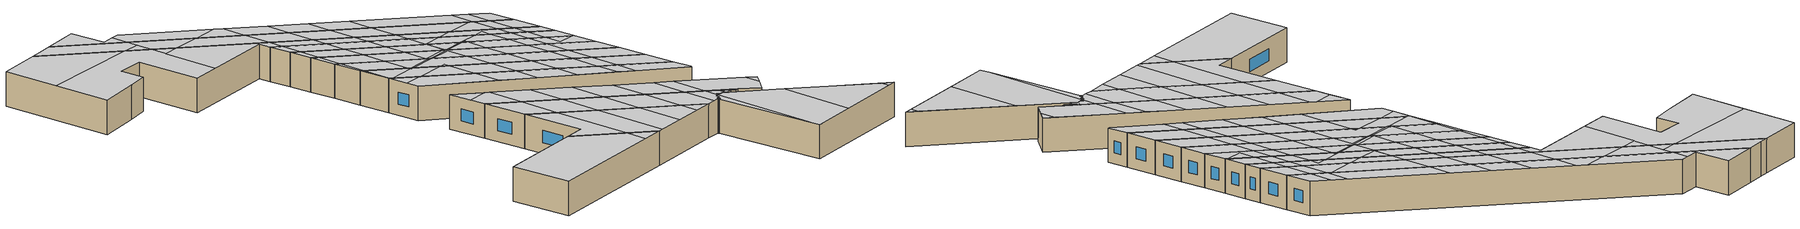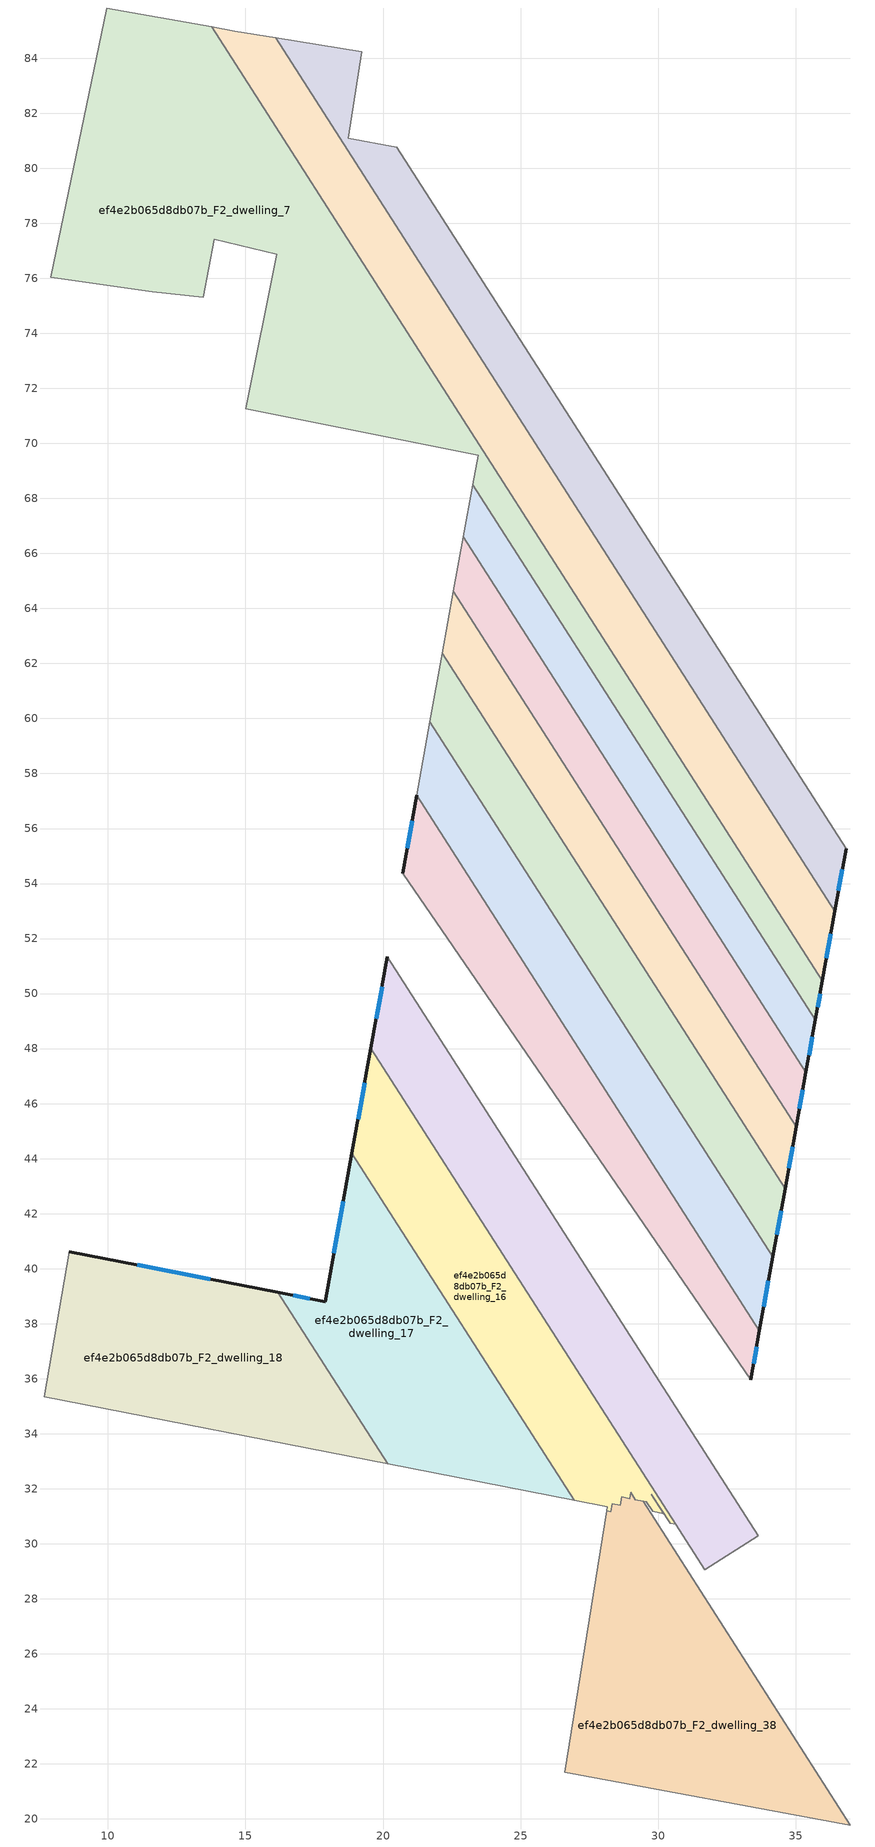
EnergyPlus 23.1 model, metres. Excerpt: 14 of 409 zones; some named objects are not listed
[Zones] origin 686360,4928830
ef4e2b065d8db07b_F2_dwelling_10
 floor to ef4e2b065d8db07b_F1_dwelling_10 (EU_floor_Construction): 22.56,64.62 35.02,45.17 34.61,42.91 22.16,62.37 z6
 wall outside (EU_wall_Construction): 34.61,42.91 35.02,45.17 z6:9
 wall to ef4e2b065d8db07b_F2_dwelling_11 (EU_wall_Construction): 22.16,62.37 34.61,42.91 z6:9
 wall adiabatic (EU_wall_Construction): 22.56,64.62 22.16,62.37 z6:9
 wall to ef4e2b065d8db07b_F2_dwelling_9 (EU_wall_Construction): 35.02,45.17 22.56,64.62 z6:9
 window (EU_Window_Construction): 34.74,43.64 34.89,44.43 z6.98:8.02
 ceiling to ef4e2b065d8db07b_F3_dwelling_42 (EU_floor_Construction): 34.61,42.91 35.02,45.17 32.9,48.48 32.4,46.37 z9
 ceiling to ef4e2b065d8db07b_F3_dwelling_44 (EU_floor_Construction): 28.54,55.28 28.46,55.41 28.44,55.42 28.45,55.43 28.34,55.59 26.16,56.11 26.36,55.8 z9; 31.54,47.71 32.04,49.81 30.24,52.62 29.74,50.51 z9
 ceiling to ef4e2b065d8db07b_F3_dwelling_51 (EU_floor_Construction): 26.15,56.13 26.65,58.24 24.85,61.05 24.35,58.95 z9
 ceiling to ef4e2b065d8db07b_F3_dwelling_46 (EU_floor_Construction): 29.74,50.51 30.24,52.62 28.54,55.28 26.36,55.8 26.44,55.67 28.39,55.21 27.95,53.32 z9
 ceiling to ef4e2b065d8db07b_F3_dwelling_53 (EU_floor_Construction): 24.35,58.95 24.85,61.05 22.91,64.08 22.41,61.98 z9
 ceiling to ef4e2b065d8db07b_F3_dwelling_48 (EU_floor_Construction): 27.95,53.32 28.39,55.21 26.44,55.67 z9
 ceiling to ef4e2b065d8db07b_F3_dwelling_49 (EU_floor_Construction): 28.34,55.59 26.65,58.24 26.15,56.14 26.16,56.11 z9
 ceiling to ef4e2b065d8db07b_F3_dwelling_54 (EU_floor_Construction): 22.41,61.98 22.91,64.08 22.56,64.62 22.16,62.37 z9
 ceiling to ef4e2b065d8db07b_F3_dwelling_43 (EU_floor_Construction): 32.4,46.37 32.9,48.48 32.04,49.81 31.54,47.71 z9
ef4e2b065d8db07b_F2_dwelling_11
 floor to ef4e2b065d8db07b_F1_dwelling_11 (EU_floor_Construction): 22.16,62.37 34.61,42.91 34.17,40.43 21.71,59.89 z6
 wall outside (EU_wall_Construction): 34.17,40.43 34.61,42.91 z6:9
 wall to ef4e2b065d8db07b_F2_dwelling_12 (EU_wall_Construction): 21.71,59.89 34.17,40.43 z6:9
 wall adiabatic (EU_wall_Construction): 22.16,62.37 21.71,59.89 z6:9
 window (EU_Window_Construction): 34.31,41.23 34.47,42.1 z6.98:8.02
 ceiling to ef4e2b065d8db07b_F3_dwelling_48 (EU_floor_Construction): 27.39,51 27.95,53.32 26.44,55.67 24.04,56.24 25.19,54.44 25.71,54.32 25.59,53.82 z9
 ceiling to ef4e2b065d8db07b_F3_dwelling_51 (EU_floor_Construction): 26.1,55.96 26.15,56.13 24.35,58.95 23.79,56.63 23.88,56.49 z9
 ceiling to ef4e2b065d8db07b_F3_dwelling_50 (EU_floor_Construction): 25.59,53.82 25.71,54.32 25.19,54.44 z9
 ceiling to ef4e2b065d8db07b_F3_dwelling_44 (EU_floor_Construction): 26.36,55.8 26.16,56.11 26.14,56.11 26.1,55.96 26.08,55.87 z9; 30.99,45.39 31.54,47.71 29.74,50.51 29.19,48.19 z9
 ceiling to ef4e2b065d8db07b_F3_dwelling_46 (EU_floor_Construction): 26.44,55.67 26.36,55.8 26.08,55.87 26.1,55.96 23.88,56.49 24.04,56.24 z9
 ceiling to ef4e2b065d8db07b_F3_dwelling_54 (EU_floor_Construction): 21.85,59.66 22.41,61.98 22.16,62.37 21.71,59.89 z9
 ceiling adiabatic (EU_roof_Construction): 29.19,48.19 29.74,50.51 27.95,53.32 27.39,51 z9
 ceiling to ef4e2b065d8db07b_F3_dwelling_53 (EU_floor_Construction): 23.79,56.63 24.35,58.95 22.41,61.98 21.86,59.66 z9
 ceiling to ef4e2b065d8db07b_F3_dwelling_43 (EU_floor_Construction): 31.84,44.05 32.4,46.37 31.54,47.71 30.99,45.39 z9
 ceiling to ef4e2b065d8db07b_F3_dwelling_42 (EU_floor_Construction): 34.17,40.43 34.61,42.91 32.4,46.37 31.84,44.05 z9
ef4e2b065d8db07b_F2_dwelling_12
 floor to ef4e2b065d8db07b_F1_dwelling_12 (EU_floor_Construction): 21.71,59.89 34.17,40.43 33.68,37.74 21.22,57.2 z6
 wall outside (EU_wall_Construction): 33.68,37.74 34.17,40.43 z6:9
 wall to ef4e2b065d8db07b_F2_dwelling_13 (EU_wall_Construction): 21.22,57.2 33.68,37.74 z6:9
 wall adiabatic (EU_wall_Construction): 21.71,59.89 21.22,57.2 z6:9
 window (EU_Window_Construction): 33.84,38.61 34.01,39.55 z6.98:8.02
 ceiling to ef4e2b065d8db07b_F3_dwelling_42 (EU_floor_Construction): 33.68,37.74 34.17,40.43 31.84,44.05 31.25,41.54 z9
 ceiling to ef4e2b065d8db07b_F3_dwelling_48 (EU_floor_Construction): 25.19,54.44 24.04,56.24 23.72,56.32 23.73,56.36 21.41,56.91 22.59,55.06 z9; 26.8,48.49 27.39,51 25.59,53.82 25,51.3 z9
 ceiling to ef4e2b065d8db07b_F3_dwelling_43 (EU_floor_Construction): 31.25,41.54 31.84,44.05 30.99,45.39 30.39,42.88 z9
 ceiling to ef4e2b065d8db07b_F3_dwelling_54 (EU_floor_Construction): 21.26,57.15 21.85,59.66 21.71,59.89 21.22,57.2 z9
 ceiling to ef4e2b065d8db07b_F3_dwelling_44 (EU_floor_Construction): 30.39,42.88 30.99,45.39 29.19,48.19 28.6,45.68 z9
 ceiling to ef4e2b065d8db07b_F3_dwelling_50 (EU_floor_Construction): 25,51.3 25.59,53.82 25.19,54.44 22.59,55.06 z9
 ceiling adiabatic (EU_roof_Construction): 28.6,45.68 29.19,48.19 27.39,51 26.8,48.49 z9; 24.04,56.24 21.85,59.66 21.26,57.15 21.86,59.66 23.79,56.63 23.73,56.36 23.72,56.32 z9
 ceiling to ef4e2b065d8db07b_F3_dwelling_53 (EU_floor_Construction): 23.73,56.36 23.79,56.63 21.86,59.66 21.26,57.15 21.41,56.91 z9
ef4e2b065d8db07b_F2_dwelling_13
 floor to ef4e2b065d8db07b_F1_dwelling_13 (EU_floor_Construction): 21.22,57.2 33.68,37.74 33.36,35.96 20.71,54.37 z6
 wall outside (EU_wall_Construction): 33.36,35.96 33.68,37.74 / 21.22,57.2 20.71,54.37 z6:9
 wall to ef4e2b065d8db07b_F2_dwelling_14 (EU_wall_Construction): 20.71,54.37 33.36,35.96 z6:9
 window (EU_Window_Construction): 33.47,36.54 33.58,37.16 / 21.06,56.28 20.88,55.29 z6.98:8.02
 ceiling to ef4e2b065d8db07b_F3_dwelling_50 (EU_floor_Construction): 24.44,48.95 25,51.3 22.59,55.06 20.91,55.46 20.71,54.37 z9
 ceiling to ef4e2b065d8db07b_F3_dwelling_48 (EU_floor_Construction): 22.59,55.06 21.41,56.91 21.21,56.96 21.07,56.34 20.91,55.46 z9; 26.27,46.28 26.8,48.49 25,51.3 24.44,48.95 z9
 ceiling to ef4e2b065d8db07b_F3_dwelling_44 (EU_floor_Construction): 29.94,40.95 30.39,42.88 28.6,45.68 28.1,43.61 z9
 ceiling to ef4e2b065d8db07b_F3_dwelling_53 (EU_floor_Construction): 21.41,56.91 21.26,57.15 21.21,56.96 z9
 ceiling to ef4e2b065d8db07b_F3_dwelling_46 (EU_floor_Construction): 28.1,43.61 28.6,45.68 26.8,48.49 26.27,46.28 z9
 ceiling to ef4e2b065d8db07b_F3_dwelling_42 (EU_floor_Construction): 33.37,36.01 33.68,37.74 31.25,41.54 30.81,39.68 33.32,36.03 z9
 ceiling to ef4e2b065d8db07b_F3_dwelling_54 (EU_floor_Construction): 21.07,56.34 21.26,57.15 21.22,57.2 z9
 ceiling to ef4e2b065d8db07b_F3_dwelling_43 (EU_floor_Construction): 30.81,39.68 31.25,41.54 30.39,42.88 29.94,40.95 z9
ef4e2b065d8db07b_F2_dwelling_15
 floor to ef4e2b065d8db07b_F1_dwelling_15 (EU_floor_Construction): 20.16,51.34 33.64,30.29 31.7,29.05 19.56,48 z6
 wall outside (EU_wall_Construction): 20.16,51.34 19.56,48 z6:9
 wall to ef4e2b065d8db07b_F2_dwelling_14 (EU_wall_Construction): 33.64,30.29 20.16,51.34 z6:9
 wall to ef4e2b065d8db07b_F2_dwelling_16 (EU_wall_Construction): 19.56,48 30.63,30.71 z6:9
 wall to ef4e2b065d8db07b_F2_dwelling_37 (EU_wall_Construction): 30.63,30.71 31.7,29.05 33.64,30.29 z6:9
 window (EU_Window_Construction): 19.97,50.25 19.76,49.09 z6.98:8.02
 ceiling to ef4e2b065d8db07b_F3_dwelling_41 (EU_floor_Construction): 32.76,29.73 33.09,31.14 29.94,36.06 29.2,32.94 31.7,29.05 z9
 ceiling adiabatic (EU_roof_Construction): 33.64,30.29 33.09,31.14 32.76,29.73 z9
 ceiling to ef4e2b065d8db07b_F3_dwelling_48 (EU_floor_Construction): 24.75,39.89 25.49,43.01 23.69,45.82 22.95,42.71 z9
 ceiling to ef4e2b065d8db07b_F3_dwelling_43 (EU_floor_Construction): 29.2,32.94 29.94,36.06 29.09,37.39 28.35,34.28 z9
 ceiling to ef4e2b065d8db07b_F3_dwelling_52 (EU_floor_Construction): 21.15,45.52 21.89,48.63 21.69,48.95 19.81,49.39 19.56,48 z9
 ceiling to ef4e2b065d8db07b_F3_dwelling_46 (EU_floor_Construction): 26.55,37.08 27.29,40.2 25.49,43.01 24.75,39.89 z9
 ceiling to ef4e2b065d8db07b_F3_dwelling_50 (EU_floor_Construction): 21.69,48.95 20.16,51.34 19.81,49.39 z9; 22.95,42.71 23.69,45.82 21.89,48.63 21.15,45.52 z9
 ceiling to ef4e2b065d8db07b_F3_dwelling_44 (EU_floor_Construction): 28.35,34.28 29.09,37.39 27.29,40.2 26.55,37.08 z9
ef4e2b065d8db07b_F2_dwelling_16
 floor to ef4e2b065d8db07b_F1_dwelling_16 (EU_floor_Construction): 19.56,48 30.64,30.71 30.43,30.75 29.76,31.8 30.21,31.1 29.8,31.18 29.57,31.53 29.17,31.61 29,31.87 28.96,31.64 28.67,31.7 28.62,31.41 28.33,31.46 28.28,31.17 28.13,31.2 28.16,31.34 26.95,31.58 18.87,44.2 z6
 wall outside (EU_wall_Construction): 19.56,48 18.87,44.2 z6:9
 wall adiabatic (EU_wall_Construction): 29.8,31.18 30.21,31.1 / 26.95,31.58 28.16,31.34 28.13,31.2 z6:9
 wall to ef4e2b065d8db07b_F2_dwelling_37 (EU_wall_Construction): 30.21,31.1 29.76,31.8 30.43,30.75 30.64,30.71 / 29.46,31.55 29.57,31.53 29.8,31.18 z6:9
 wall to ef4e2b065d8db07b_F2_dwelling_38 (EU_wall_Construction): 28.13,31.2 28.28,31.17 28.33,31.46 28.62,31.41 28.67,31.7 28.96,31.64 29,31.87 29.17,31.61 29.46,31.55 z6:9
 wall to ef4e2b065d8db07b_F2_dwelling_17 (EU_wall_Construction): 18.87,44.2 26.95,31.58 z6:9
 window (EU_Window_Construction): 19.34,46.77 19.1,45.44 z6.98:8.02
 ceiling to ef4e2b065d8db07b_F3_dwelling_44 (EU_floor_Construction): 27.68,31.44 28.35,34.28 26.55,37.08 25.7,33.52 26.95,31.58 z9
 ceiling to ef4e2b065d8db07b_F3_dwelling_46 (EU_floor_Construction): 25.7,33.52 26.55,37.08 24.75,39.89 23.91,36.33 z9
 ceiling to ef4e2b065d8db07b_F3_dwelling_48 (EU_floor_Construction): 23.91,36.33 24.75,39.89 22.95,42.71 22.11,39.14 z9
 ceiling to ef4e2b065d8db07b_F3_dwelling_52 (EU_floor_Construction): 20.31,41.96 21.15,45.52 19.56,48 18.87,44.2 z9
 ceiling to ef4e2b065d8db07b_F3_dwelling_41 (EU_floor_Construction): 30.63,30.71 29.2,32.94 28.9,31.66 28.96,31.64 29,31.87 29.17,31.61 29.57,31.53 29.8,31.18 30.21,31.1 29.76,31.8 30.43,30.75 z9
 ceiling to ef4e2b065d8db07b_F3_dwelling_50 (EU_floor_Construction): 22.11,39.14 22.95,42.71 21.15,45.52 20.31,41.96 z9
 ceiling to ef4e2b065d8db07b_F3_dwelling_43 (EU_floor_Construction): 28.9,31.66 29.2,32.94 28.35,34.28 27.68,31.44 28.16,31.34 28.13,31.2 28.28,31.17 28.33,31.46 28.62,31.41 28.67,31.7 z9
ef4e2b065d8db07b_F2_dwelling_17
 floor to ef4e2b065d8db07b_F1_dwelling_17 (EU_floor_Construction): 18.87,44.2 26.95,31.58 20.17,32.91 16.18,39.14 17.9,38.8 z6
 wall outside (EU_wall_Construction): 18.87,44.2 17.9,38.8 16.18,39.14 z6:9
 wall to ef4e2b065d8db07b_F2_dwelling_18 (EU_wall_Construction): 16.18,39.14 20.17,32.91 z6:9
 wall adiabatic (EU_wall_Construction): 20.17,32.91 26.95,31.58 z6:9
 window (EU_Window_Construction): 17.34,38.91 16.74,39.03 / 18.55,42.44 18.21,40.56 z6.98:8.02
 ceiling to ef4e2b065d8db07b_F3_dwelling_52 (EU_floor_Construction): 18.7,35.2 20.31,41.96 18.87,44.2 17.9,38.8 16.18,39.14 z9
 ceiling to ef4e2b065d8db07b_F3_dwelling_48 (EU_floor_Construction): 22.96,32.36 23.91,36.33 22.11,39.14 20.6,32.82 z9
 ceiling to ef4e2b065d8db07b_F3_dwelling_46 (EU_floor_Construction): 25.32,31.9 25.7,33.52 23.91,36.33 22.96,32.36 z9
 ceiling to ef4e2b065d8db07b_F3_dwelling_44 (EU_floor_Construction): 26.95,31.58 25.7,33.52 25.32,31.9 z9
 ceiling to ef4e2b065d8db07b_F3_dwelling_50 (EU_floor_Construction): 20.6,32.82 22.11,39.14 20.31,41.96 18.7,35.2 20.17,32.91 z9
ef4e2b065d8db07b_F2_dwelling_18
 floor to ef4e2b065d8db07b_F1_dwelling_18 (EU_floor_Construction): 16.18,39.14 20.17,32.91 7.68,35.34 8.6,40.62 z6
 wall outside (EU_wall_Construction): 16.18,39.14 8.6,40.62 z6:9
 wall adiabatic (EU_wall_Construction): 8.6,40.62 7.68,35.34 20.17,32.91 z6:9
 window (EU_Window_Construction): 13.71,39.62 11.06,40.14 z6.98:8.02
 ceiling to ef4e2b065d8db07b_F3_dwelling_52 (EU_floor_Construction): 18.24,33.28 18.7,35.2 16.18,39.14 8.6,40.62 7.68,35.34 z9
 ceiling to ef4e2b065d8db07b_F3_dwelling_50 (EU_floor_Construction): 20.17,32.91 18.7,35.2 18.24,33.28 z9
ef4e2b065d8db07b_F2_dwelling_38
 floor to ef4e2b065d8db07b_F1_dwelling_38 (EU_floor_Construction): 29.46,31.55 36.99,19.78 26.61,21.7 28.13,31.2 28.28,31.17 28.33,31.46 28.62,31.41 28.67,31.7 28.96,31.64 29,31.87 29.17,31.61 z6
 wall adiabatic (EU_wall_Construction): 28.13,31.2 26.61,21.7 36.99,19.78 z6:9
 wall to ef4e2b065d8db07b_F2_dwelling_37 (EU_wall_Construction): 36.99,19.78 29.46,31.55 z6:9
 ceiling adiabatic (EU_roof_Construction): 26.77,22.7 28.9,31.66 28.67,31.7 28.62,31.41 28.33,31.46 28.28,31.17 28.13,31.2 z9
 ceiling to ef4e2b065d8db07b_F3_dwelling_38 (EU_floor_Construction): 36.28,19.91 36.45,20.63 32.18,27.29 30.67,20.95 z9
 ceiling to ef4e2b065d8db07b_F3_dwelling_41 (EU_floor_Construction): 30.67,20.95 32.18,27.29 29.46,31.55 29.17,31.61 29,31.87 28.96,31.64 28.9,31.66 26.77,22.7 26.61,21.7 z9
 ceiling to ef4e2b065d8db07b_F3_dwelling_36 (EU_floor_Construction): 36.99,19.78 36.45,20.63 36.28,19.91 z9
ef4e2b065d8db07b_F2_dwelling_5
 floor to ef4e2b065d8db07b_F1_dwelling_5 (EU_floor_Construction): 20.51,80.75 36.83,55.26 36.42,53 16.1,84.74 19.23,84.23 18.74,81.08 z6
 wall outside (EU_wall_Construction): 36.42,53 36.83,55.26 z6:9
 wall to ef4e2b065d8db07b_F2_dwelling_4 (EU_wall_Construction): 36.83,55.26 20.51,80.75 z6:9
 wall to ef4e2b065d8db07b_F2_dwelling_6 (EU_wall_Construction): 16.1,84.74 36.42,53 z6:9
 wall adiabatic (EU_wall_Construction): 20.51,80.75 18.74,81.08 19.23,84.23 16.1,84.74 z6:9
 window (EU_Window_Construction): 36.56,53.73 36.7,54.52 z6.98:8.02
 ceiling to ef4e2b065d8db07b_F3_dwelling_47 (EU_floor_Construction): 34.68,55.99 35.14,57.9 30.69,64.85 30.18,62.74 34.47,56.04 z9
 ceiling to ef4e2b065d8db07b_F3_dwelling_55 (EU_floor_Construction): 24.73,74.16 20.51,80.75 19.85,80.88 19.5,79.43 22.54,74.68 z9
 ceiling to ef4e2b065d8db07b_F3_dwelling_57 (EU_floor_Construction): 19.5,79.43 19.85,80.88 18.74,81.08 19.23,84.23 16.1,84.74 z9
 ceiling to ef4e2b065d8db07b_F3_dwelling_40 (EU_floor_Construction): 36.42,53 36.83,55.26 35.88,56.74 35.38,54.63 z9
 ceiling to ef4e2b065d8db07b_F3_dwelling_49 (EU_floor_Construction): 30.18,62.74 30.69,64.85 28.89,67.67 28.38,65.55 z9
 ceiling to ef4e2b065d8db07b_F3_dwelling_53 (EU_floor_Construction): 26.58,68.36 27.09,70.48 25.15,73.51 24.65,71.39 z9
 ceiling adiabatic (EU_roof_Construction): 24.65,71.39 25.15,73.51 24.73,74.16 22.54,74.68 z9; 28.38,65.55 28.89,67.67 27.09,70.48 26.58,68.36 z9; 34.63,55.79 34.68,55.99 34.47,56.04 z9
 ceiling to ef4e2b065d8db07b_F3_dwelling_42 (EU_floor_Construction): 35.38,54.63 35.88,56.74 35.14,57.9 34.68,55.99 34.63,55.79 z9
ef4e2b065d8db07b_F2_dwelling_6
 floor to ef4e2b065d8db07b_F1_dwelling_6 (EU_floor_Construction): 16.1,84.74 36.42,53 35.97,50.46 13.77,85.14 14.61,84.98 z6
 wall outside (EU_wall_Construction): 35.97,50.46 36.42,53 z6:9
 wall adiabatic (EU_wall_Construction): 16.1,84.74 14.61,84.98 13.77,85.14 z6:9
 wall to ef4e2b065d8db07b_F2_dwelling_7 (EU_wall_Construction): 13.77,85.14 35.97,50.46 z6:9
 window (EU_Window_Construction): 36.12,51.28 36.28,52.17 z6.98:8.02
 ceiling to ef4e2b065d8db07b_F3_dwelling_51 (EU_floor_Construction): 27.82,63.19 28.39,65.55 26.58,68.36 26.02,66 z9
 ceiling to ef4e2b065d8db07b_F3_dwelling_57 (EU_floor_Construction): 19.28,78.49 19.5,79.43 16.1,84.74 14.61,84.98 13.77,85.14 17.8,78.85 z9
 ceiling to ef4e2b065d8db07b_F3_dwelling_54 (EU_floor_Construction): 24.08,69.03 24.65,71.39 22.54,74.68 20.09,75.26 z9
 ceiling to ef4e2b065d8db07b_F3_dwelling_56 (EU_floor_Construction): 18.94,77.06 19.28,78.49 17.8,78.85 z9
 ceiling to ef4e2b065d8db07b_F3_dwelling_47 (EU_floor_Construction): 34.47,56.04 30.18,62.74 29.62,60.37 32.02,56.62 z9
 ceiling to ef4e2b065d8db07b_F3_dwelling_55 (EU_floor_Construction): 22.54,74.68 19.5,79.43 18.94,77.06 20.09,75.26 z9
 ceiling to ef4e2b065d8db07b_F3_dwelling_49 (EU_floor_Construction): 29.62,60.37 30.18,62.74 28.38,65.55 27.82,63.19 z9
 ceiling to ef4e2b065d8db07b_F3_dwelling_53 (EU_floor_Construction): 26.02,66 26.58,68.36 24.65,71.39 24.08,69.03 z9
 ceiling to ef4e2b065d8db07b_F3_dwelling_43 (EU_floor_Construction): 34.07,53.42 34.64,55.79 34.47,56.04 32.02,56.62 z9
 ceiling to ef4e2b065d8db07b_F3_dwelling_40 (EU_floor_Construction): 35.97,50.46 36.42,53 35.38,54.63 34.82,52.26 z9
 ceiling to ef4e2b065d8db07b_F3_dwelling_42 (EU_floor_Construction): 34.82,52.26 35.38,54.63 34.64,55.79 34.07,53.42 z9
ef4e2b065d8db07b_F2_dwelling_7
 floor to ef4e2b065d8db07b_F1_dwelling_7 (EU_floor_Construction): 23.46,69.57 15.01,71.26 16.14,76.87 13.87,77.41 13.47,75.3 11.62,75.51 7.92,76.03 9.96,85.82 13.77,85.14 35.97,50.46 35.71,49.05 23.26,68.5 z6
 wall outside (EU_wall_Construction): 35.71,49.05 35.97,50.46 z6:9
 wall adiabatic (EU_wall_Construction): 13.77,85.14 9.96,85.82 7.92,76.03 11.62,75.51 13.47,75.3 13.87,77.41 16.14,76.87 15.01,71.26 23.46,69.57 23.26,68.5 z6:9
 wall to ef4e2b065d8db07b_F2_dwelling_8 (EU_wall_Construction): 23.26,68.5 35.71,49.05 z6:9
 window (EU_Window_Construction): 35.8,49.51 35.89,50 z6.98:8.02
 ceiling to ef4e2b065d8db07b_F3_dwelling_54 (EU_floor_Construction): 23.77,67.71 24.08,69.03 20.09,75.26 18.6,75.62 17.45,70.78 23.46,69.57 23.26,68.5 z9
 ceiling to ef4e2b065d8db07b_F3_dwelling_56 (EU_floor_Construction): 17.45,70.78 18.94,77.06 17.8,78.85 8.94,80.95 7.92,76.03 11.62,75.51 13.47,75.3 13.87,77.41 16.14,76.87 15.01,71.26 z9
 ceiling to ef4e2b065d8db07b_F3_dwelling_43 (EU_floor_Construction): 33.76,52.11 34.07,53.42 32.02,56.62 30.66,56.95 32.21,54.52 33.11,54.31 32.9,53.44 z9
 ceiling to ef4e2b065d8db07b_F3_dwelling_57 (EU_floor_Construction): 17.8,78.85 13.77,85.14 9.96,85.82 8.94,80.95 z9
 ceiling to ef4e2b065d8db07b_F3_dwelling_55 (EU_floor_Construction): 20.09,75.26 18.94,77.06 18.6,75.62 z9
 ceiling to ef4e2b065d8db07b_F3_dwelling_51 (EU_floor_Construction): 27.51,61.87 27.82,63.19 26.02,66 25.71,64.68 z9
 ceiling to ef4e2b065d8db07b_F3_dwelling_47 (EU_floor_Construction): 32.02,56.62 29.62,60.37 29.31,59.06 30.66,56.95 z9
 ceiling to ef4e2b065d8db07b_F3_dwelling_40 (EU_floor_Construction): 35.71,49.05 35.97,50.46 34.82,52.26 34.5,50.94 z9
 ceiling to ef4e2b065d8db07b_F3_dwelling_44 (EU_floor_Construction): 32.9,53.44 33.11,54.31 32.21,54.52 z9
 ceiling to ef4e2b065d8db07b_F3_dwelling_53 (EU_floor_Construction): 25.71,64.68 26.02,66 24.08,69.03 23.77,67.71 z9
 ceiling to ef4e2b065d8db07b_F3_dwelling_42 (EU_floor_Construction): 34.5,50.94 34.82,52.26 34.07,53.42 33.76,52.11 z9
 ceiling adiabatic (EU_roof_Construction): 29.31,59.06 29.62,60.37 27.82,63.19 27.51,61.87 z9
ef4e2b065d8db07b_F2_dwelling_8
 floor to ef4e2b065d8db07b_F1_dwelling_8 (EU_floor_Construction): 23.26,68.5 35.71,49.05 35.37,47.15 22.92,66.6 z6
 wall outside (EU_wall_Construction): 35.37,47.15 35.71,49.05 z6:9
 wall to ef4e2b065d8db07b_F2_dwelling_9 (EU_wall_Construction): 22.92,66.6 35.37,47.15 z6:9
 wall adiabatic (EU_wall_Construction): 23.26,68.5 22.92,66.6 z6:9
 window (EU_Window_Construction): 35.48,47.77 35.6,48.43 z6.98:8.02
 ceiling to ef4e2b065d8db07b_F3_dwelling_43 (EU_floor_Construction): 33.34,50.33 33.76,52.11 32.9,53.44 32.48,51.66 z9; 32.21,54.52 30.66,56.95 28.91,57.36 28.89,57.28 30.37,54.96 z9
 ceiling to ef4e2b065d8db07b_F3_dwelling_54 (EU_floor_Construction): 23.35,65.93 23.77,67.71 23.26,68.5 22.92,66.6 z9
 ceiling to ef4e2b065d8db07b_F3_dwelling_40 (EU_floor_Construction): 35.39,47.26 35.71,49.05 34.5,50.94 34.08,49.16 35.29,47.28 z9
 ceiling to ef4e2b065d8db07b_F3_dwelling_46 (EU_floor_Construction): 30.68,54.47 30.75,54.75 30.46,54.83 z9
 ceiling to ef4e2b065d8db07b_F3_dwelling_47 (EU_floor_Construction): 30.66,56.95 29.31,59.06 28.91,57.36 z9
 ceiling to ef4e2b065d8db07b_F3_dwelling_51 (EU_floor_Construction): 27.09,60.09 27.51,61.87 25.71,64.68 25.29,62.9 z9
 ceiling to ef4e2b065d8db07b_F3_dwelling_44 (EU_floor_Construction): 32.48,51.66 32.9,53.44 32.21,54.52 30.37,54.96 30.46,54.83 30.75,54.75 30.77,54.81 30.68,54.47 z9
 ceiling to ef4e2b065d8db07b_F3_dwelling_53 (EU_floor_Construction): 25.29,62.9 25.71,64.68 23.77,67.71 23.35,65.93 z9
 ceiling to ef4e2b065d8db07b_F3_dwelling_42 (EU_floor_Construction): 34.08,49.16 34.5,50.94 33.76,52.11 33.34,50.33 z9
 ceiling adiabatic (EU_roof_Construction): 28.89,57.28 29.31,59.06 27.51,61.87 27.09,60.09 z9
ef4e2b065d8db07b_F2_dwelling_9
 floor to ef4e2b065d8db07b_F1_dwelling_9 (EU_floor_Construction): 22.92,66.6 35.37,47.15 35.02,45.17 22.56,64.62 z6
 wall outside (EU_wall_Construction): 35.02,45.17 35.37,47.15 z6:9
 wall adiabatic (EU_wall_Construction): 22.92,66.6 22.56,64.62 z6:9
 window (EU_Window_Construction): 35.13,45.81 35.26,46.5 z6.98:8.02
 ceiling to ef4e2b065d8db07b_F3_dwelling_53 (EU_floor_Construction): 24.85,61.05 25.29,62.9 23.35,65.93 22.91,64.08 z9
 ceiling to ef4e2b065d8db07b_F3_dwelling_43 (EU_floor_Construction): 30.37,54.96 28.89,57.28 28.45,55.43 28.46,55.41 z9; 32.9,48.48 33.34,50.33 32.48,51.66 32.04,49.81 z9
 ceiling to ef4e2b065d8db07b_F3_dwelling_54 (EU_floor_Construction): 22.91,64.08 23.35,65.93 22.92,66.6 22.56,64.62 z9
 ceiling to ef4e2b065d8db07b_F3_dwelling_44 (EU_floor_Construction): 30.46,54.83 30.37,54.96 28.46,55.41 28.54,55.28 z9; 32.04,49.81 32.48,51.66 30.68,54.47 30.24,52.62 z9
 ceiling to ef4e2b065d8db07b_F3_dwelling_51 (EU_floor_Construction): 26.65,58.24 27.09,60.09 25.29,62.9 24.85,61.05 z9
 ceiling to ef4e2b065d8db07b_F3_dwelling_46 (EU_floor_Construction): 30.24,52.62 30.68,54.47 30.46,54.83 28.54,55.28 z9
 ceiling adiabatic (EU_roof_Construction): 28.48,55.56 28.89,57.28 27.09,60.09 26.65,58.24 28.34,55.59 z9; 35.29,47.28 34.08,49.16 33.72,47.66 z9
 ceiling to ef4e2b065d8db07b_F3_dwelling_42 (EU_floor_Construction): 35.02,45.17 35.37,47.15 35.29,47.28 33.72,47.66 34.08,49.16 33.34,50.33 32.9,48.48 z9
[Building]
EU S2 Campaign: North Axis=0; Terrain=City; Solar Distribution=FullExterior
[Site:Location]
Bologna: Latitude=44.5; Longitude=11.25; Time Zone=1; Elevation=37
[SizingPeriod:WeatherFileDays]
AnnualSizingPeriod: Begin Month=1; Begin Day of Month=1; End Month=12; End Day of Month=31; Day of Week for Start Day=Monday; Use Weather File Daylight Saving Period=No; Use Weather File Rain and Snow Indicators=No
[MATERIAL]
EU_InternalMass_Material: Roughness=MediumRough; Thickness=0.1; Conductivity=1; Density=1800; Specific Heat=900; Thermal Absorptance=0.9; Solar Absorptance=0.7; Visible Absorptance=0.7
[MATERIAL:NOMASS] Roughness=MediumRough; Thermal Absorptance=0.9; Solar Absorptance=0.7; Visible Absorptance=0.7
Name | Thermal Resistance
EU_wall_NoMass | 0.905828
EU_roof_NoMass | 0.37593
EU_floor_NoMass | 0.67114
[WINDOWMATERIAL:SIMPLEGLAZINGSYSTEM]
EU_Window_SimpleGlazing: UFactor=4.52486; Solar Heat Gain Coefficient=0.85; Visible Transmittance=0.85
[CONSTRUCTION]
EU_wall_Construction: EU_wall_NoMass
EU_roof_Construction: EU_roof_NoMass
EU_floor_Construction: EU_floor_NoMass
EU_Window_Construction: EU_Window_SimpleGlazing
EU_InternalMass_Construction: EU_InternalMass_Material
[ZONE] Type=1; Multiplier=1; Ceiling Height=autocalculate; Floor Area=autocalculate; Part of Total Floor Area=Yes
Name | Volume
ef4e2b065d8db07b_F2_dwelling_10 | 107.835
ef4e2b065d8db07b_F2_dwelling_11 | 118.9
ef4e2b065d8db07b_F2_dwelling_12 | 128.679
ef4e2b065d8db07b_F2_dwelling_13 | 110.5
ef4e2b065d8db07b_F2_dwelling_15 | 164.194
ef4e2b065d8db07b_F2_dwelling_16 | 137.727
ef4e2b065d8db07b_F2_dwelling_17 | 153.333
ef4e2b065d8db07b_F2_dwelling_18 | 164.153
ef4e2b065d8db07b_F2_dwelling_38 | 180.393
ef4e2b065d8db07b_F2_dwelling_5 | 166.058
ef4e2b065d8db07b_F2_dwelling_6 | 206.938
ef4e2b065d8db07b_F2_dwelling_7 | 384.18
ef4e2b065d8db07b_F2_dwelling_8 | 91.103
ef4e2b065d8db07b_F2_dwelling_9 | 94.8296
[INTERNALMASS] Construction=EU_InternalMass_Construction
Name | Zone or ZoneList | Surface Area
ef4e2b065d8db07b_F2_dwelling_5_EU_InternalMass | ef4e2b065d8db07b_F2_dwelling_5 | 55.354
ef4e2b065d8db07b_F2_dwelling_6_EU_InternalMass | ef4e2b065d8db07b_F2_dwelling_6 | 68.9966
ef4e2b065d8db07b_F2_dwelling_7_EU_InternalMass | ef4e2b065d8db07b_F2_dwelling_7 | 128.042
ef4e2b065d8db07b_F2_dwelling_8_EU_InternalMass | ef4e2b065d8db07b_F2_dwelling_8 | 30.3675
ef4e2b065d8db07b_F2_dwelling_9_EU_InternalMass | ef4e2b065d8db07b_F2_dwelling_9 | 31.6097
ef4e2b065d8db07b_F2_dwelling_10_EU_InternalMass | ef4e2b065d8db07b_F2_dwelling_10 | 35.9452
ef4e2b065d8db07b_F2_dwelling_11_EU_InternalMass | ef4e2b065d8db07b_F2_dwelling_11 | 39.6334
ef4e2b065d8db07b_F2_dwelling_12_EU_InternalMass | ef4e2b065d8db07b_F2_dwelling_12 | 42.8932
ef4e2b065d8db07b_F2_dwelling_13_EU_InternalMass | ef4e2b065d8db07b_F2_dwelling_13 | 36.833
ef4e2b065d8db07b_F2_dwelling_15_EU_InternalMass | ef4e2b065d8db07b_F2_dwelling_15 | 54.7315
ef4e2b065d8db07b_F2_dwelling_16_EU_InternalMass | ef4e2b065d8db07b_F2_dwelling_16 | 45.9082
ef4e2b065d8db07b_F2_dwelling_17_EU_InternalMass | ef4e2b065d8db07b_F2_dwelling_17 | 51.1108
ef4e2b065d8db07b_F2_dwelling_18_EU_InternalMass | ef4e2b065d8db07b_F2_dwelling_18 | 54.7177
ef4e2b065d8db07b_F2_dwelling_38_EU_InternalMass | ef4e2b065d8db07b_F2_dwelling_38 | 60.1317
[OTHEREQUIPMENT] Fuel Type=Electricity; Design Level Calculation Method=Watts/Area; Power per Zone Floor Area=1; Fraction Latent=0; Fraction Radiant=0; Fraction Lost=0; Carbon Dioxide Generation Rate=0; EndUse Subcategory=EU_Step8_InternalGains
Name | Zone or ZoneList or Space or SpaceList | Schedule
EU_Step8_InternalGain_ef4e2b065d8db07b_F2_dwelling_5_f000 | ef4e2b065d8db07b_F2_dwelling_5 | EU_Step8_GainSchedule_ef4e2b065d8db07b_F2_dwelling_5_f000
EU_Step8_InternalGain_ef4e2b065d8db07b_F2_dwelling_6_f000 | ef4e2b065d8db07b_F2_dwelling_6 | EU_Step8_GainSchedule_ef4e2b065d8db07b_F2_dwelling_6_f000
EU_Step8_InternalGain_ef4e2b065d8db07b_F2_dwelling_7_f000 | ef4e2b065d8db07b_F2_dwelling_7 | EU_Step8_GainSchedule_ef4e2b065d8db07b_F2_dwelling_7_f000
EU_Step8_InternalGain_ef4e2b065d8db07b_F2_dwelling_8_f000 | ef4e2b065d8db07b_F2_dwelling_8 | EU_Step8_GainSchedule_ef4e2b065d8db07b_F2_dwelling_8_f000
EU_Step8_InternalGain_ef4e2b065d8db07b_F2_dwelling_9_f000 | ef4e2b065d8db07b_F2_dwelling_9 | EU_Step8_GainSchedule_ef4e2b065d8db07b_F2_dwelling_9_f000
EU_Step8_InternalGain_ef4e2b065d8db07b_F2_dwelling_10_f000 | ef4e2b065d8db07b_F2_dwelling_10 | EU_Step8_GainSchedule_ef4e2b065d8db07b_F2_dwelling_10_f000
EU_Step8_InternalGain_ef4e2b065d8db07b_F2_dwelling_11_f000 | ef4e2b065d8db07b_F2_dwelling_11 | EU_Step8_GainSchedule_ef4e2b065d8db07b_F2_dwelling_11_f000
EU_Step8_InternalGain_ef4e2b065d8db07b_F2_dwelling_12_f000 | ef4e2b065d8db07b_F2_dwelling_12 | EU_Step8_GainSchedule_ef4e2b065d8db07b_F2_dwelling_12_f000
EU_Step8_InternalGain_ef4e2b065d8db07b_F2_dwelling_13_f000 | ef4e2b065d8db07b_F2_dwelling_13 | EU_Step8_GainSchedule_ef4e2b065d8db07b_F2_dwelling_13_f000
EU_Step8_InternalGain_ef4e2b065d8db07b_F2_dwelling_15_f000 | ef4e2b065d8db07b_F2_dwelling_15 | EU_Step8_GainSchedule_ef4e2b065d8db07b_F2_dwelling_15_f000
EU_Step8_InternalGain_ef4e2b065d8db07b_F2_dwelling_16_f000 | ef4e2b065d8db07b_F2_dwelling_16 | EU_Step8_GainSchedule_ef4e2b065d8db07b_F2_dwelling_16_f000
EU_Step8_InternalGain_ef4e2b065d8db07b_F2_dwelling_17_f000 | ef4e2b065d8db07b_F2_dwelling_17 | EU_Step8_GainSchedule_ef4e2b065d8db07b_F2_dwelling_17_f000
EU_Step8_InternalGain_ef4e2b065d8db07b_F2_dwelling_18_f000 | ef4e2b065d8db07b_F2_dwelling_18 | EU_Step8_GainSchedule_ef4e2b065d8db07b_F2_dwelling_18_f000
EU_Step8_InternalGain_ef4e2b065d8db07b_F2_dwelling_38_f000 | ef4e2b065d8db07b_F2_dwelling_38 | EU_Step8_GainSchedule_ef4e2b065d8db07b_F2_dwelling_38_f000
[ZONEVENTILATION:DESIGNFLOWRATE] Schedule=EU_AlwaysOn; Design Flow Rate Calculation Method=AirChanges/Hour; Air Changes per Hour=0.73129; Ventilation Type=Natural; Fan Pressure Rise=0; Fan Total Efficiency=1; Constant Term Coefficient=1; Temperature Term Coefficient=0; Velocity Term Coefficient=0; Velocity Squared Term Coefficient=0; Minimum Indoor Temperature=-100; Maximum Indoor Temperature=100; Delta Temperature=-100; Minimum Outdoor Temperature=-100; Maximum Outdoor Temperature=100; Maximum Wind Speed=40
Name | Zone or ZoneList or Space or SpaceList
EU_ConstantAir_ef4e2b065d8db07b_F2_dwelling_5 | ef4e2b065d8db07b_F2_dwelling_5
EU_ConstantAir_ef4e2b065d8db07b_F2_dwelling_6 | ef4e2b065d8db07b_F2_dwelling_6
EU_ConstantAir_ef4e2b065d8db07b_F2_dwelling_7 | ef4e2b065d8db07b_F2_dwelling_7
EU_ConstantAir_ef4e2b065d8db07b_F2_dwelling_8 | ef4e2b065d8db07b_F2_dwelling_8
EU_ConstantAir_ef4e2b065d8db07b_F2_dwelling_9 | ef4e2b065d8db07b_F2_dwelling_9
EU_ConstantAir_ef4e2b065d8db07b_F2_dwelling_10 | ef4e2b065d8db07b_F2_dwelling_10
EU_ConstantAir_ef4e2b065d8db07b_F2_dwelling_11 | ef4e2b065d8db07b_F2_dwelling_11
EU_ConstantAir_ef4e2b065d8db07b_F2_dwelling_12 | ef4e2b065d8db07b_F2_dwelling_12
EU_ConstantAir_ef4e2b065d8db07b_F2_dwelling_13 | ef4e2b065d8db07b_F2_dwelling_13
EU_ConstantAir_ef4e2b065d8db07b_F2_dwelling_15 | ef4e2b065d8db07b_F2_dwelling_15
EU_ConstantAir_ef4e2b065d8db07b_F2_dwelling_16 | ef4e2b065d8db07b_F2_dwelling_16
EU_ConstantAir_ef4e2b065d8db07b_F2_dwelling_17 | ef4e2b065d8db07b_F2_dwelling_17
EU_ConstantAir_ef4e2b065d8db07b_F2_dwelling_18 | ef4e2b065d8db07b_F2_dwelling_18
EU_ConstantAir_ef4e2b065d8db07b_F2_dwelling_38 | ef4e2b065d8db07b_F2_dwelling_38
[HVACTEMPLATE:ZONE:IDEALLOADSAIRSYSTEM] System Availability Schedule=EU_AlwaysOn; Maximum Heating Supply Air Temperature=50; Minimum Cooling Supply Air Temperature=13; Maximum Heating Supply Air Humidity Ratio=0.0156; Minimum Cooling Supply Air Humidity Ratio=0.0077; Heating Limit=NoLimit; Cooling Limit=NoLimit; Heating Availability Schedule=EU_AlwaysOn; Cooling Availability Schedule=EU_CoolingOff; Dehumidification Control Type=ConstantSensibleHeatRatio; Cooling Sensible Heat Ratio=0.7; Dehumidification Setpoint=60; Humidification Control Type=None; Humidification Setpoint=30; Outdoor Air Method=None; Outdoor Air Flow Rate per Person=0.00944; Outdoor Air Flow Rate per Zone Floor Area=0; Outdoor Air Flow Rate per Zone=0; Demand Controlled Ventilation Type=None; Outdoor Air Economizer Type=NoEconomizer; Heat Recovery Type=None; Sensible Heat Recovery Effectiveness=0.7; Latent Heat Recovery Effectiveness=0.65
Name | Template Thermostat
ef4e2b065d8db07b_F2_dwelling_5 | EU_HeatOnly_ef4e2b065d8db07b_F2_dwelling_5
ef4e2b065d8db07b_F2_dwelling_6 | EU_HeatOnly_ef4e2b065d8db07b_F2_dwelling_6
ef4e2b065d8db07b_F2_dwelling_7 | EU_HeatOnly_ef4e2b065d8db07b_F2_dwelling_7
ef4e2b065d8db07b_F2_dwelling_8 | EU_HeatOnly_ef4e2b065d8db07b_F2_dwelling_8
ef4e2b065d8db07b_F2_dwelling_9 | EU_HeatOnly_ef4e2b065d8db07b_F2_dwelling_9
ef4e2b065d8db07b_F2_dwelling_10 | EU_HeatOnly_ef4e2b065d8db07b_F2_dwelling_10
ef4e2b065d8db07b_F2_dwelling_11 | EU_HeatOnly_ef4e2b065d8db07b_F2_dwelling_11
ef4e2b065d8db07b_F2_dwelling_12 | EU_HeatOnly_ef4e2b065d8db07b_F2_dwelling_12
ef4e2b065d8db07b_F2_dwelling_13 | EU_HeatOnly_ef4e2b065d8db07b_F2_dwelling_13
ef4e2b065d8db07b_F2_dwelling_15 | EU_HeatOnly_ef4e2b065d8db07b_F2_dwelling_15
ef4e2b065d8db07b_F2_dwelling_16 | EU_HeatOnly_ef4e2b065d8db07b_F2_dwelling_16
ef4e2b065d8db07b_F2_dwelling_17 | EU_HeatOnly_ef4e2b065d8db07b_F2_dwelling_17
ef4e2b065d8db07b_F2_dwelling_18 | EU_HeatOnly_ef4e2b065d8db07b_F2_dwelling_18
ef4e2b065d8db07b_F2_dwelling_38 | EU_HeatOnly_ef4e2b065d8db07b_F2_dwelling_38
[SIZING:ZONE] Zone Cooling Design Supply Air Temperature Input Method=SupplyAirTemperature; Zone Cooling Design Supply Air Temperature=13; Zone Heating Design Supply Air Temperature Input Method=SupplyAirTemperature; Zone Heating Design Supply Air Temperature=50; Zone Cooling Design Supply Air Humidity Ratio=0.008; Zone Heating Design Supply Air Humidity Ratio=0.008; Cooling Design Air Flow Method=DesignDay; Cooling Design Air Flow Rate=0; Cooling Minimum Air Flow per Zone Floor Area=0.000762; Cooling Minimum Air Flow=0; Cooling Minimum Air Flow Fraction=0.2; Heating Design Air Flow Method=DesignDay; Heating Design Air Flow Rate=0; Heating Maximum Air Flow per Zone Floor Area=0.002032; Heating Maximum Air Flow=0.141576; Heating Maximum Air Flow Fraction=0.3; Account for Dedicated Outdoor Air System=No; Dedicated Outdoor Air System Control Strategy=NeutralSupplyAir; Dedicated Outdoor Air Low Setpoint Temperature for Design=autosize; Dedicated Outdoor Air High Setpoint Temperature for Design=autosize; Zone Load Sizing Method=Sensible Load Only No Latent Load; Zone Latent Cooling Design Supply Air Humidity Ratio Input Method=HumidityRatioDifference; Zone Cooling Design Supply Air Humidity Ratio Difference=0.005; Zone Latent Heating Design Supply Air Humidity Ratio Input Method=HumidityRatioDifference; Zone Humidification Design Supply Air Humidity Ratio Difference=0.005
ef4e2b065d8db07b_F2_dwelling_5; ef4e2b065d8db07b_F2_dwelling_6; ef4e2b065d8db07b_F2_dwelling_7; ef4e2b065d8db07b_F2_dwelling_8; ef4e2b065d8db07b_F2_dwelling_9; ef4e2b065d8db07b_F2_dwelling_10; ef4e2b065d8db07b_F2_dwelling_11; ef4e2b065d8db07b_F2_dwelling_12; ef4e2b065d8db07b_F2_dwelling_13; ef4e2b065d8db07b_F2_dwelling_15; ef4e2b065d8db07b_F2_dwelling_16; ef4e2b065d8db07b_F2_dwelling_17; ef4e2b065d8db07b_F2_dwelling_18; ef4e2b065d8db07b_F2_dwelling_38
[SCHEDULE:CONSTANT]
Name | Hourly Value
EU_AlwaysOn | 1
EU_CoolingOff | 0
[SCHEDULE:FILE] Column Number=1; Rows to Skip at Top=0; Number of Hours of Data=8760; Column Separator=Comma; Interpolate to Timestep=No; Minutes per Item=60; Adjust Schedule for Daylight Savings=Yes
Name | File
EU_Step8_GainSchedule_ef4e2b065d8db07b_F2_dwelling_5_f000 | ../../schedules/ef4e2b065d8db07b/ef4e2b065d8db07b_F2_dwelling_5_f000_gain.csv
EU_Step8_GainSchedule_ef4e2b065d8db07b_F2_dwelling_6_f000 | ../../schedules/ef4e2b065d8db07b/ef4e2b065d8db07b_F2_dwelling_6_f000_gain.csv
EU_Step8_GainSchedule_ef4e2b065d8db07b_F2_dwelling_7_f000 | ../../schedules/ef4e2b065d8db07b/ef4e2b065d8db07b_F2_dwelling_7_f000_gain.csv
EU_Step8_GainSchedule_ef4e2b065d8db07b_F2_dwelling_8_f000 | ../../schedules/ef4e2b065d8db07b/ef4e2b065d8db07b_F2_dwelling_8_f000_gain.csv
EU_Step8_GainSchedule_ef4e2b065d8db07b_F2_dwelling_9_f000 | ../../schedules/ef4e2b065d8db07b/ef4e2b065d8db07b_F2_dwelling_9_f000_gain.csv
EU_Step8_GainSchedule_ef4e2b065d8db07b_F2_dwelling_10_f000 | ../../schedules/ef4e2b065d8db07b/ef4e2b065d8db07b_F2_dwelling_10_f000_gain.csv
EU_Step8_GainSchedule_ef4e2b065d8db07b_F2_dwelling_11_f000 | ../../schedules/ef4e2b065d8db07b/ef4e2b065d8db07b_F2_dwelling_11_f000_gain.csv
EU_Step8_GainSchedule_ef4e2b065d8db07b_F2_dwelling_12_f000 | ../../schedules/ef4e2b065d8db07b/ef4e2b065d8db07b_F2_dwelling_12_f000_gain.csv
EU_Step8_GainSchedule_ef4e2b065d8db07b_F2_dwelling_13_f000 | ../../schedules/ef4e2b065d8db07b/ef4e2b065d8db07b_F2_dwelling_13_f000_gain.csv
EU_Step8_GainSchedule_ef4e2b065d8db07b_F2_dwelling_15_f000 | ../../schedules/ef4e2b065d8db07b/ef4e2b065d8db07b_F2_dwelling_15_f000_gain.csv
EU_Step8_GainSchedule_ef4e2b065d8db07b_F2_dwelling_16_f000 | ../../schedules/ef4e2b065d8db07b/ef4e2b065d8db07b_F2_dwelling_16_f000_gain.csv
EU_Step8_GainSchedule_ef4e2b065d8db07b_F2_dwelling_17_f000 | ../../schedules/ef4e2b065d8db07b/ef4e2b065d8db07b_F2_dwelling_17_f000_gain.csv
EU_Step8_GainSchedule_ef4e2b065d8db07b_F2_dwelling_18_f000 | ../../schedules/ef4e2b065d8db07b/ef4e2b065d8db07b_F2_dwelling_18_f000_gain.csv
EU_Step8_GainSchedule_ef4e2b065d8db07b_F2_dwelling_38_f000 | ../../schedules/ef4e2b065d8db07b/ef4e2b065d8db07b_F2_dwelling_38_f000_gain.csv
